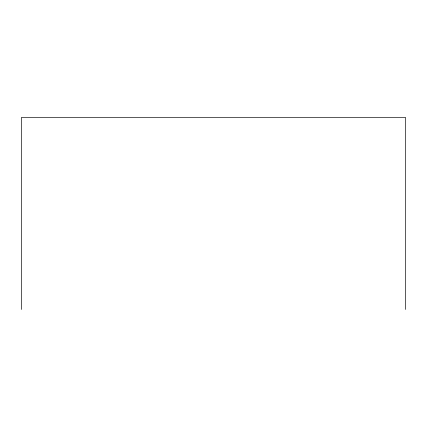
<?xml version="1.0" encoding="UTF-8"?>
<svg xmlns="http://www.w3.org/2000/svg" width="427" height="427" viewBox="0 0 427 427"><rect width="100%" height="100%" fill="white"/><g stroke="black" fill="none" stroke-linecap="round" stroke-linejoin="round"><path stroke-width="0.64" d="M405.65 309.463L405.65 117.537L21.35 117.537L21.35 309.463"/></g></svg>
